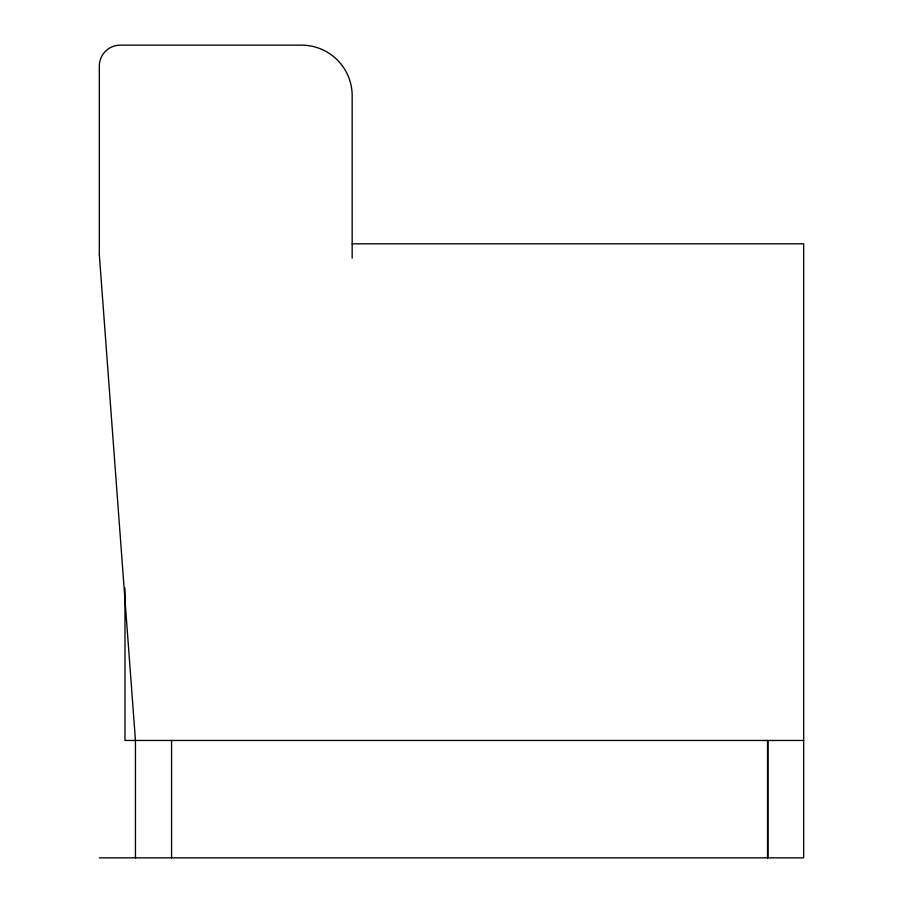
<?xml version="1.0" encoding="UTF-8"?>
<svg xmlns="http://www.w3.org/2000/svg" width="903" height="903" viewBox="0 0 903 903"><rect width="100%" height="100%" fill="white"/><g stroke="black" fill="none" stroke-linecap="round" stroke-linejoin="round"><path stroke-width="1.35" d="M352.17 243.81L803.67 243.81L803.67 857.85L99.33 857.85M803.67 740.46L124.986 740.46L124.986 588.079M99.33 254.838L135.45 740.46L135.45 857.85M99.33 254.894L99.33 66.043A20.893 20.893 0 0 1 120.223 45.15L301.557 45.15A50.613 50.613 0 0 1 352.17 95.763L352.17 258.123M767.945 740.46L767.945 857.85M767.55 740.46L767.55 857.85M171.57 740.46L171.57 857.85"/></g></svg>
